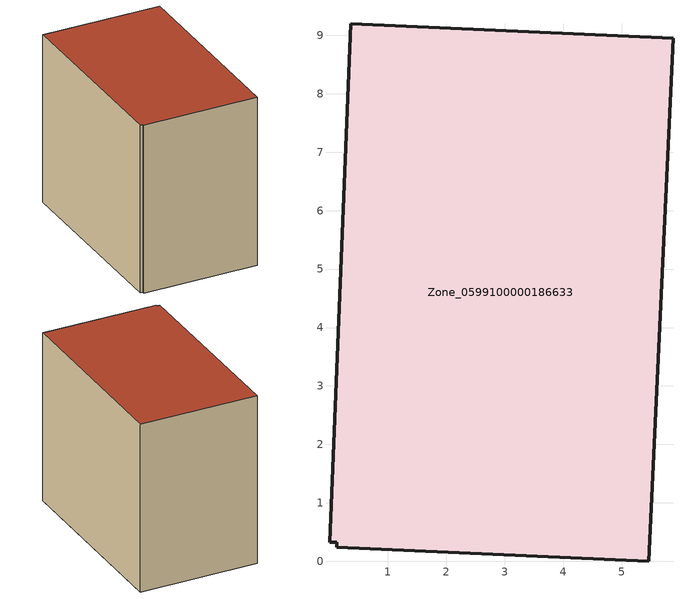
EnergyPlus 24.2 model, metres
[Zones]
Zone_0599100000186633
 floor ground (C_G): 0.13,0.33 0,0.33 0.37,9.2 5.88,8.95 5.47,0 0.12,0.24 z1.01
 wall outside (C_F): 5.47,0 5.88,8.95 0.37,9.2 0,0.33 0.13,0.33 0.12,0.24 5.47,0 z1.01:8.99
 roof outside (C_R): 0.13,0.33 0.12,0.24 5.47,0 5.88,8.95 0.37,9.2 0,0.33 z8.99
[BUILDING]
Pand.0599100000186633: North Axis=0; Terrain=City; Loads Convergence Tolerance Value=0.04; Temperature Convergence Tolerance Value=0.4; Solar Distribution=FullExterior; Maximum Number of Warmup Days=25; Minimum Number of Warmup Days=1
[Site:Location]
Rotterdam.The.Hague.AP_ZH_NLD Design_Conditions: Latitude=51.96; Longitude=4.45; Time Zone=1; Elevation=-4.5
[SITE:GROUNDTEMPERATURE:BUILDINGSURFACE]
18, 18, 18, 18, 18, 18, 18, 18, 18, 18, 18, 18
[MATERIAL] Thermal Absorptance=0.9; Solar Absorptance=0.7; Visible Absorptance=0.7
Name | Roughness | Thickness | Conductivity | Density | Specific Heat
G.TI.1975-1991 | MediumSmooth | 0.15 | 0.288461 | 540 | 1210
F.TI.1975-1991 | Rough | 0.3 | 0.230769 | 1920 | 840
R.TI.1975-1991 | MediumRough | 0.2 | 0.153846 | 1500 | 1000
[CONSTRUCTION]
C_G: G.TI.1975-1991
C_F: F.TI.1975-1991
C_R: R.TI.1975-1991
[ZONE]
Zone_0599100000186633: Type=1; Multiplier=1; Ceiling Height=Autocalculate; Volume=Autocalculate; Floor Area=autocalculate; Part of Total Floor Area=Yes
[ZONEINFILTRATION:DESIGNFLOWRATE]
Infil_Zone_0599100000186633: Zone or ZoneList or Space or SpaceList=Zone_0599100000186633; Schedule=AlwaysOn; Design Flow Rate Calculation Method=Flow/Area; Flow Rate per Floor Area=0.003; Constant Term Coefficient=1; Temperature Term Coefficient=0; Velocity Term Coefficient=0; Velocity Squared Term Coefficient=0
[HVACTEMPLATE:ZONE:IDEALLOADSAIRSYSTEM]
Zone_0599100000186633: Maximum Heating Supply Air Temperature=50; Minimum Cooling Supply Air Temperature=13; Maximum Heating Supply Air Humidity Ratio=0.0156; Minimum Cooling Supply Air Humidity Ratio=0.0077; Heating Limit=NoLimit; Cooling Limit=NoLimit; Dehumidification Control Type=ConstantSensibleHeatRatio; Cooling Sensible Heat Ratio=0.7; Dehumidification Setpoint=60; Humidification Control Type=None; Humidification Setpoint=30; Outdoor Air Method=None; Outdoor Air Flow Rate per Person=0.00944; Outdoor Air Flow Rate per Zone Floor Area=0; Outdoor Air Flow Rate per Zone=0; Demand Controlled Ventilation Type=None; Outdoor Air Economizer Type=NoEconomizer; Heat Recovery Type=None; Sensible Heat Recovery Effectiveness=0.7; Latent Heat Recovery Effectiveness=0.65
[ZONECONTROL:THERMOSTAT]
ThermostatControl_Zone_0599100000186633: Zone or ZoneList=Zone_0599100000186633; Control Type Schedule=DualSetpointControlType; Control 1=Thermostat_Zone_0599100000186633; Temperature Difference Between Cutout And Setpoint=0
[THERMOSTATSETPOINT:DUALSETPOINT]
Thermostat_Zone_0599100000186633: Heating Setpoint Temperature Schedule=HeatingSetpoint_Zone_0599100000186633; Cooling Setpoint Temperature Schedule=CoolingSetpoint_Zone_0599100000186633
[SCHEDULE:COMPACT]
HeatingSetpoint_Zone_0599100000186633: Through: 12/31, For: AllDays, Until: 24:00, 21
CoolingSetpoint_Zone_0599100000186633: Through: 12/31, For: AllDays, Until: 24:00, 24
DualSetpointControlType: Through: 12/31, For: AllDays, Until: 24:00, 4
AlwaysOn: Through: 12/31, For: AllDays, Until: 24:00, 1
